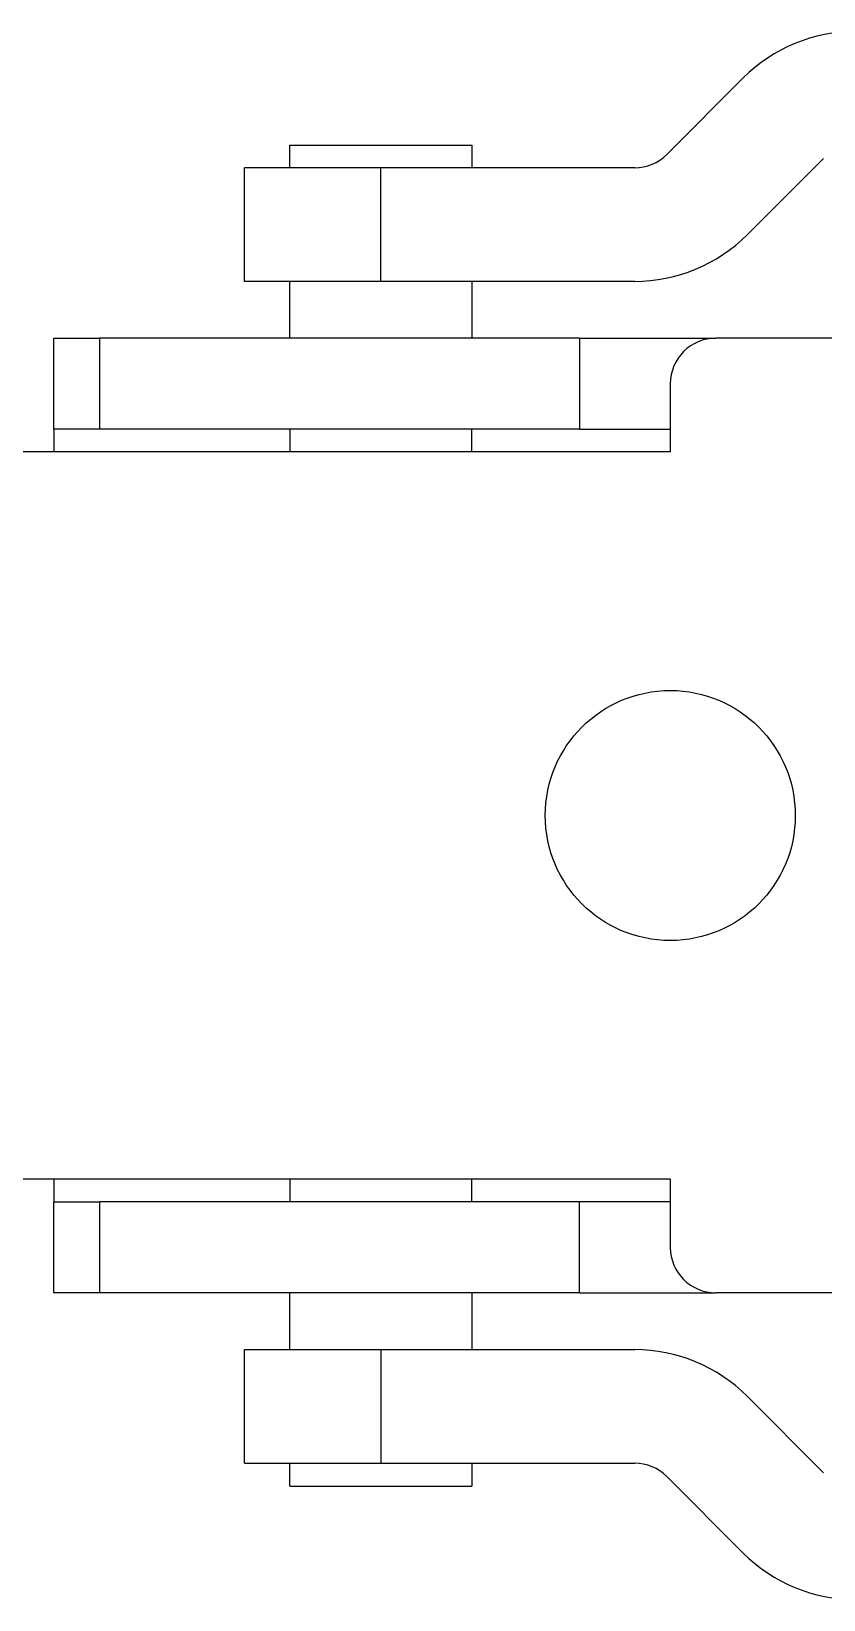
# Model space of a CAD drawing. Extents: x -3080 to 28500, y -1326 to 31609.
# Drawn here: x 2432.611 to 2434.354, y 26384.311 to 26387.761 of the extents above; entities that cross this region are included whole.
import ezdxf

# ---------------------------------------------------------------- set-up
doc = ezdxf.new("R2010")
doc.units = 0
doc.header["$LTSCALE"] = 100
doc.layers.add('0-xref', color=8, linetype='Continuous')
doc.layers.add('188K-SM-07-F10-MECH-CR PIPE-Y2257103$0$AP7P1-SM-08-FNN-120-A(4)-SMP$0$15P6-SM-08-FNN-320-A(10)-UIS-TCM$0$15P6-SM-08-FNN-00-(@10)170308-MIC$0$0-CDS', color=140, linetype='Continuous')

# ---------------------------------------------------------------- blocks, each defined once
blk = doc.blocks.new('188K-SM-07-F10-MECH-CR PIPE-Y2257103$0$CDS-WET')
at = {"layer": '188K-SM-07-F10-MECH-CR PIPE-Y2257103$0$AP7P1-SM-08-FNN-120-A(4)-SMP$0$15P6-SM-08-FNN-320-A(10)-UIS-TCM$0$15P6-SM-08-FNN-00-(@10)170308-MIC$0$0-CDS', "ltscale": 0.1}
for p, q in [((2434.1774, -72947.1044), (2434.0092, -72947.2726)), ((2433.18, -72947.3019), (2433.18, -72947.2519)), ((2433.18, -72947.2519), (2433.58, -72947.2519)), ((2433.58, -72947.2519), (2433.58, -72947.3019)), ((2434.3542, -72947.2812), (2434.186, -72947.4494)), ((2433.08, -72947.5519), (2433.08, -72947.3019)), ((2433.38, -72947.3019), (2433.08, -72947.3019)), ((2433.9385, -72947.3019), (2433.38, -72947.3019)), ((2433.38, -72947.5519), (2433.38, -72947.3019)), ((2433.38, -72947.5519), (2433.08, -72947.5519)), ((2433.18, -72947.6769), (2433.18, -72947.5519)), ((2433.9385, -72947.5519), (2433.38, -72947.5519)), ((2433.58, -72947.5519), (2433.58, -72947.6769)), ((2432.661, -72947.8769), (2432.661, -72947.6769)), ((2432.661, -72947.6769), (2432.761, -72947.6769)), ((2432.761, -72947.6769), (2432.761, -72947.8769)), ((2433.8169, -72947.6769), (2432.761, -72947.6769)), ((2433.8169, -72947.6769), (2434.1169, -72947.6769)), ((2433.8169, -72947.6769), (2433.8169, -72947.8769)), ((2434.4169, -72947.6769), (2434.1169, -72947.6769)), ((2434.0169, -72947.7769), (2434.0169, -72947.9269)), ((2432.661, -72947.8769), (2432.661, -72947.9269)), ((2432.761, -72947.8769), (2432.661, -72947.8769)), ((2433.8169, -72947.8769), (2432.761, -72947.8769)), ((2433.8169, -72947.8769), (2434.0169, -72947.8769)), ((2434.0169, -72947.9269), (2430.7269, -72947.9269)), ((2434.0169, -72949.5269), (2430.7269, -72949.5269)), ((2432.661, -72949.5269), (2432.661, -72949.5769)), ((2434.0169, -72949.5269), (2434.0169, -72949.6769)), ((2432.661, -72949.7769), (2432.661, -72949.5769)), ((2432.661, -72949.5769), (2432.761, -72949.5769)), ((2432.761, -72949.5769), (2432.761, -72949.7769)), ((2433.8169, -72949.5769), (2432.761, -72949.5769)), ((2434.0169, -72949.5769), (2433.8169, -72949.5769)), ((2433.8169, -72949.7769), (2433.8169, -72949.5769)), ((2432.761, -72949.7769), (2432.661, -72949.7769)), ((2433.8169, -72949.7769), (2432.761, -72949.7769)), ((2433.18, -72949.9019), (2433.18, -72949.7769)), ((2433.58, -72949.7769), (2433.58, -72949.9019)), ((2433.8169, -72949.7769), (2434.1169, -72949.7769)), ((2434.4169, -72949.7769), (2434.1169, -72949.7769)), ((2433.08, -72950.1519), (2433.08, -72949.9019)), ((2433.08, -72949.9019), (2433.38, -72949.9019)), ((2433.38, -72949.9019), (2433.9385, -72949.9019)), ((2433.38, -72949.9019), (2433.38, -72950.1519)), ((2434.186, -72950.0044), (2434.3542, -72950.1726)), ((2433.08, -72950.1519), (2433.38, -72950.1519)), ((2433.18, -72950.2019), (2433.18, -72950.1519)), ((2433.38, -72950.1519), (2433.9385, -72950.1519)), ((2433.58, -72950.1519), (2433.58, -72950.2019)), ((2433.18, -72950.2019), (2433.58, -72950.2019)), ((2434.0092, -72950.1812), (2434.1774, -72950.3494))]:
    blk.add_line(p, q, dxfattribs=at)
blk.add_circle((2434.0169, -72948.7269), 0.275, dxfattribs=at)
for centre, radius, start, end in [((2434.4249, -72947.3519), 0.35, 90, 135), ((2433.9385, -72947.2019), 0.1, 270, 315), ((2433.9385, -72947.2019), 0.35, 270, 315), ((2434.1169, -72947.7769), 0.1, 90, 180), ((2434.1169, -72949.6769), 0.1, 180, 270), ((2433.9385, -72950.2519), 0.35, 45, 90), ((2433.9385, -72950.2519), 0.1, 45, 90), ((2434.4249, -72950.1019), 0.35, 225, 270)]:
    blk.add_arc(centre, radius, start, end, dxfattribs=at)
for points in [[(2433.18, -72947.8769), (2433.18, -72947.9269)], [(2433.58, -72947.9269), (2433.58, -72947.8769)], [(2433.18, -72949.5269), (2433.18, -72949.5769)], [(2433.58, -72949.5769), (2433.58, -72949.5269)]]:
    blk.add_open_spline(points, degree=1, dxfattribs=at)
blk = doc.blocks.new('188K-SM-07-F10-MECH-CR PIPE-Y2257103')
blk.add_blockref('188K-SM-07-F10-MECH-CR PIPE-Y2257103$0$CDS-WET', (0, 99334.7631))

msp = doc.modelspace()

# ---------------------------------------------------------------- block references
at = {"layer": '0-xref'}
msp.add_blockref('188K-SM-07-F10-MECH-CR PIPE-Y2257103', (0, 0), dxfattribs=at)

doc.saveas('drawing.dxf')
